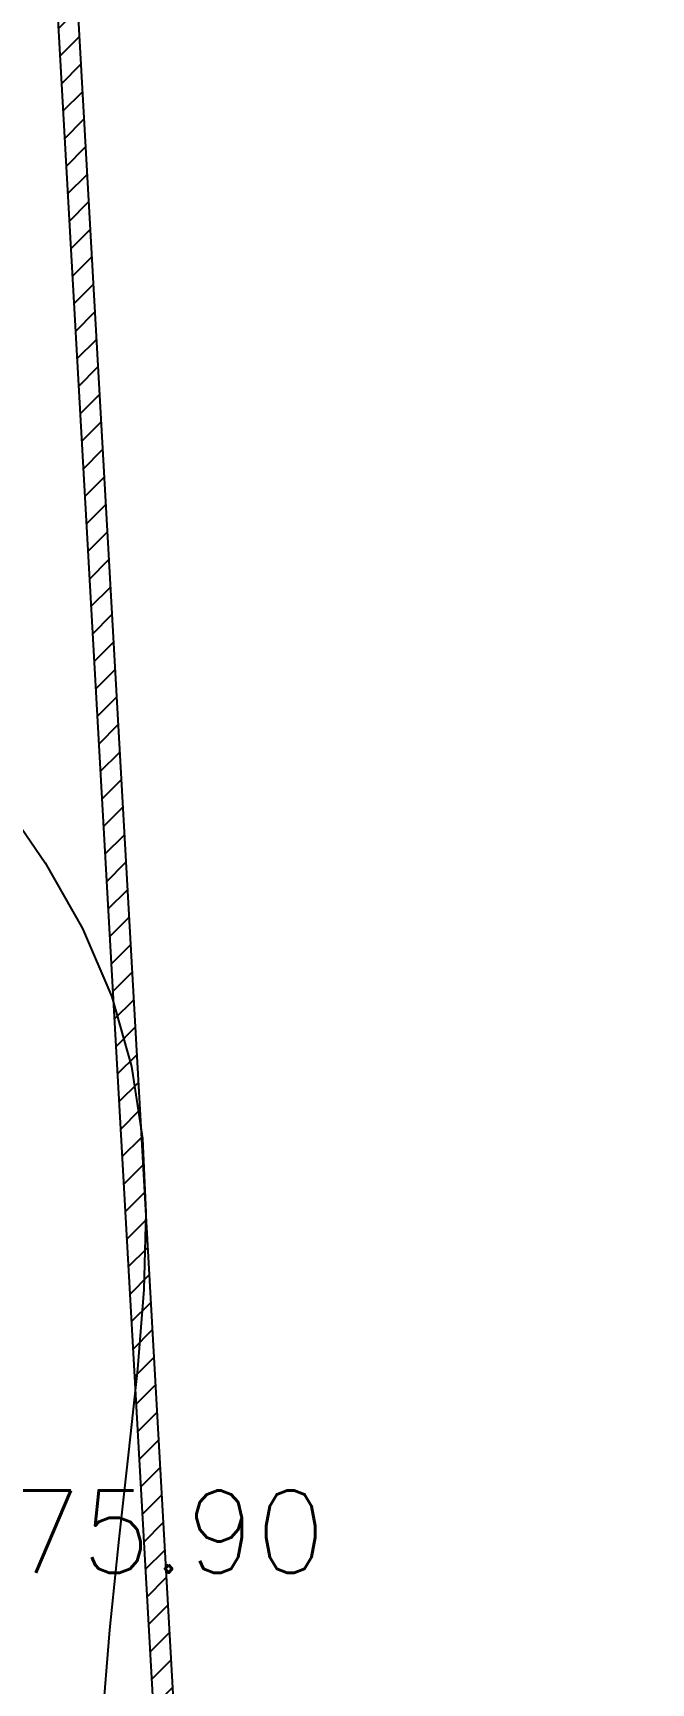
# Model space of a CAD drawing. Header units: millimetres. Extents: x 524954 to 526204, y 9523489 to 9524010.
# Drawn here: x 525600.51 to 525608.02, y 9523677.12 to 9523697.19 of the extents above; entities that cross this region are included whole.
import ezdxf

# ---------------------------------------------------------------- set-up
doc = ezdxf.new("R2010")
doc.units = ezdxf.units.MM
doc.header["$PDMODE"] = 32
doc.header["$PDSIZE"] = 0.5
for name, color, linetype in [('Cloture', 7, 'Continuous'), ('CN_02_00', 4, 'Continuous'), ('Murs', 1, 'Continuous'), ('TopoAlt', 3, 'Continuous'), ('TOPOJIS', 7, 'Continuous')]:
    doc.layers.add(name, color=color, linetype=linetype)
doc.styles.add('Simplex 1.0', font='Simplex.shx', dxfattribs={"width": 0.99, "height": 1})

# ---------------------------------------------------------------- blocks, each defined once
blk = doc.blocks.new('TCPOINT M')
at = {"color": 0}
blk.add_point((0, 0), dxfattribs=at)
at = {"layer": 'TopoAlt', "style": 'Simplex 1.0', "width": 0.99}
blk.add_attdef('ALT', (0.15, 0.15), '', height=1, dxfattribs=at)

msp = doc.modelspace()

# ---------------------------------------------------------------- hatches: boundary and pattern name
at = {"layer": 'Murs'}
h = msp.add_hatch(dxfattribs=at)
h.set_pattern_fill('_U', color=256, scale=0.25, angle=45, style=0, pattern_type=0)
h.set_pattern_definition([(45, (0, 0), (-0.1767766952966, 0.1767766952966), [])])
h.paths.add_polyline_path([(525620.892, 9523697.143), (525600.75, 9523698.363), (525603.024, 9523658.078), (525615.146, 9523657.565), (525623.111, 9523657.215), (525642.364, 9523653.203), (525642.415, 9523653.447), (525623.142, 9523657.463), (525615.157, 9523657.814), (525603.261, 9523658.318), (525601.015, 9523698.096), (525620.877, 9523696.893)])

# ---------------------------------------------------------------- linework, layer by layer
at = {"layer": 'Cloture', "flags": 128}
for points in [[(525620.892, 9523697.143), (525600.75, 9523698.363), (525603.024, 9523658.078), (525615.146, 9523657.565), (525623.111, 9523657.215), (525642.364, 9523653.203)], [(525620.877, 9523696.893), (525601.015, 9523698.096), (525603.261, 9523658.318), (525615.157, 9523657.814), (525623.142, 9523657.463), (525642.415, 9523653.447)]]:
    msp.add_lwpolyline(points, dxfattribs=at)
at = {"layer": 'CN_02_00', "elevation": 276, "flags": 128}
msp.add_lwpolyline([(525600.13, 9523687.86), (525600.655, 9523687.094), (525601.11, 9523686.293), (525601.466, 9523685.465), (525601.704, 9523684.615), (525601.836, 9523683.741), (525601.879, 9523682.839), (525601.853, 9523681.904), (525601.776, 9523680.934), (525601.669, 9523679.923), (525601.549, 9523678.868), (525601.436, 9523677.764), (525601.345, 9523676.612)], dxfattribs=at)

# ---------------------------------------------------------------- block references
at = {"layer": 'TOPOJIS'}
ref = msp.add_blockref('TCPOINT M', (525599.346, 9523678.409, 275.9), dxfattribs=at)
ref.add_attrib('ALT', '275.90', (525599.396, 9523678.459, 275.9), dxfattribs={"layer": 'TopoAlt', "height": 1, "style": 'Simplex 1.0', "width": 0.99})

doc.saveas('drawing.dxf')
